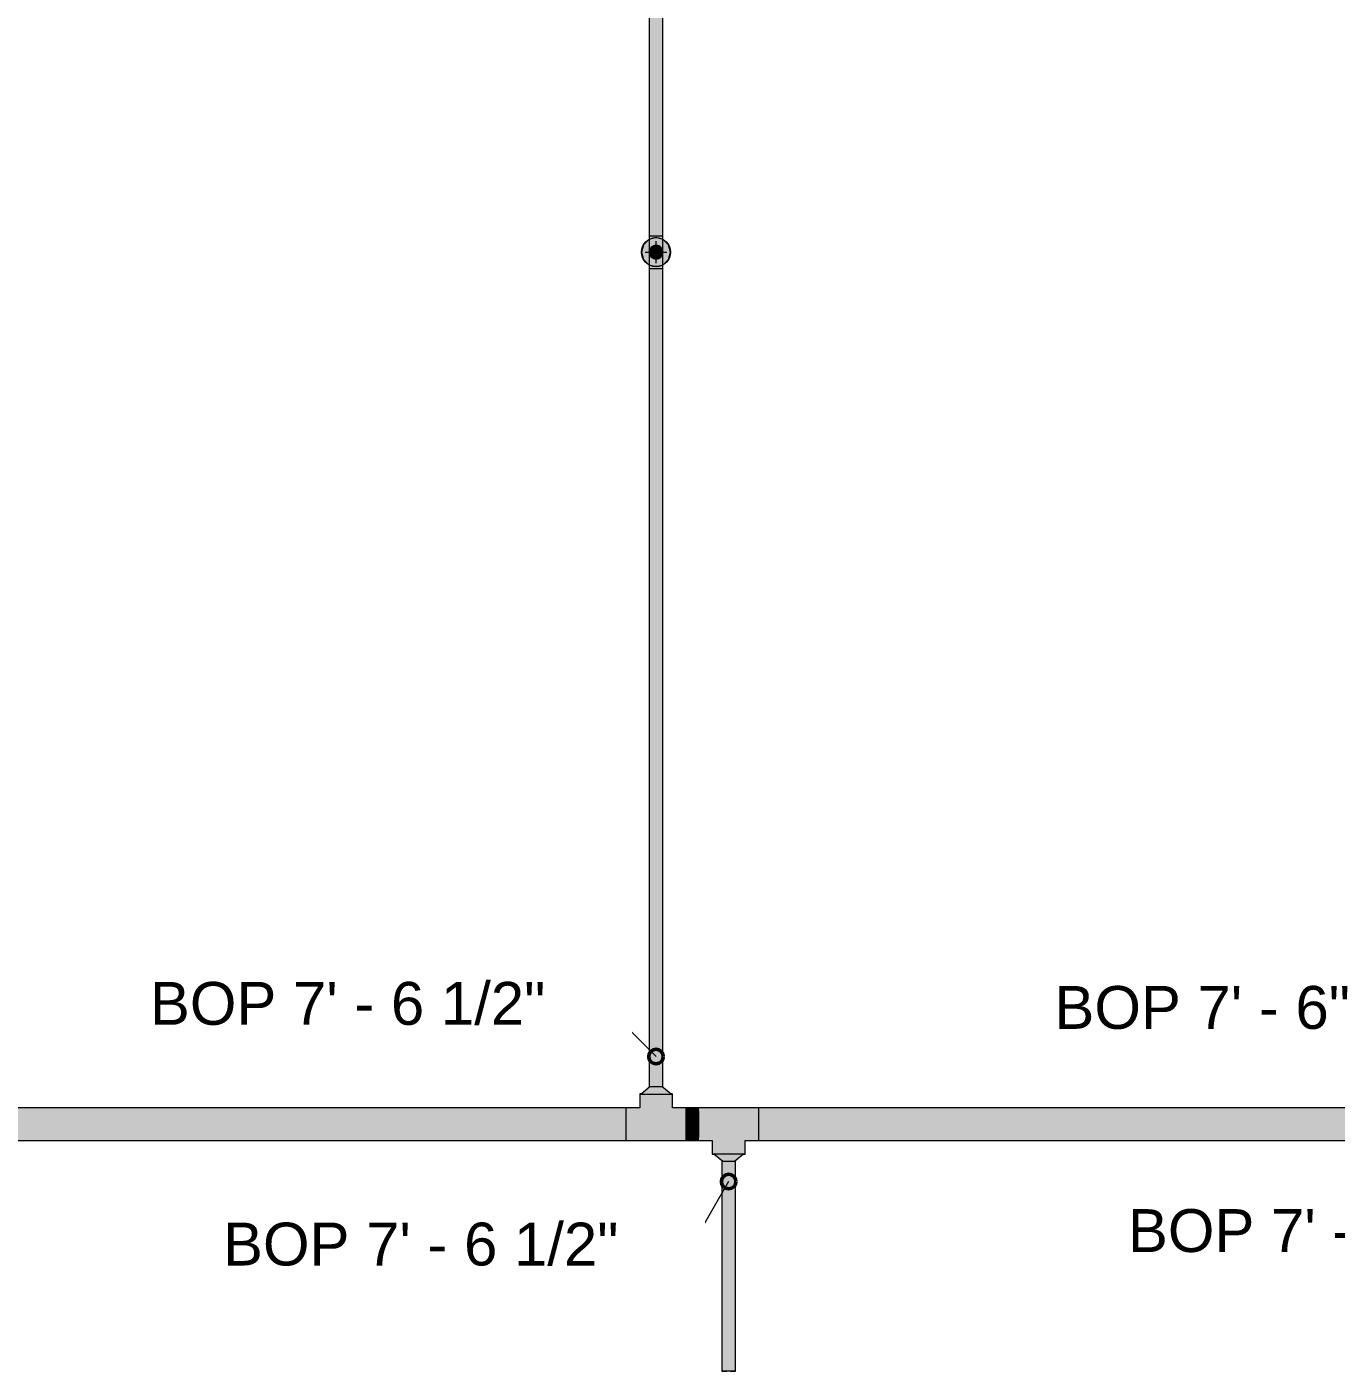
# Model space of a CAD drawing. Header units: inches. Extents: x -3385 to 41, y 7 to 1342.
# Drawn here: x -1714.6 to -1534.4, y 625.7 to 810.7 of the extents above; entities that cross this region are included whole.
import ezdxf

# ---------------------------------------------------------------- set-up
doc = ezdxf.new("R2010")
doc.units = ezdxf.units.IN
doc.header["$MEASUREMENT"] = 0
for name, color, linetype, lineweight in [('A-ANNO-NOTE', 131, 'Continuous', 9), ('G-ANNO-DIMS', 111, 'Continuous', 9), ('P-PIPE', 3, 'Continuous', 9), ('P-PIPE-CNTR', 3, 'Continuous', 9)]:
    doc.layers.add(name, color=color, linetype=linetype, lineweight=lineweight)
doc.styles.add('Arial', font='arial.ttf', dxfattribs={"height": 5.901198})

msp = doc.modelspace()

# ---------------------------------------------------------------- hatches: boundary and pattern name
at = {"layer": 'A-ANNO-NOTE'}
h = msp.add_hatch(color=256, dxfattribs=at)
edge = h.paths.add_edge_path(flags=0)
edge.add_arc((-1628, 779.743), 2, 0, 360)
msp.add_hatch(color=256, dxfattribs=at).paths.add_polyline_path([(-1628, 777.743), (-1627, 778.011), (-1626.268, 778.743), (-1626, 779.743), (-1626.268, 780.743), (-1627, 781.475), (-1628, 781.743), (-1629, 781.475), (-1629.732, 780.743), (-1630, 779.743), (-1629.732, 778.743), (-1629, 778.011)], flags=0)
at = {"layer": 'P-PIPE'}
for points in [[(-1628, 781.982), (-1628, 921.494), (-1628.95, 921.497), (-1628.95, 781.986), (-1628.473, 781.983), (-1628.245, 781.982)], [(-1628, 781.982), (-1627.05, 781.986), (-1627.05, 921.498), (-1627.525, 921.495), (-1628, 921.494), (-1628, 782.651)], [(-1628, 778.793), (-1627.754, 778.825), (-1627.525, 778.92), (-1627.328, 779.071), (-1627.177, 779.268), (-1627.082, 779.497), (-1627.05, 779.743), (-1627.082, 779.989), (-1627.177, 780.218), (-1627.328, 780.415), (-1627.525, 780.566), (-1627.754, 780.66), (-1628, 780.693), (-1628.246, 780.66), (-1628.475, 780.566), (-1628.672, 780.415), (-1628.823, 780.218), (-1628.918, 779.989), (-1628.95, 779.743), (-1628.918, 779.497), (-1628.823, 779.268), (-1628.672, 779.071), (-1628.475, 778.92), (-1628.246, 778.825)], [(-1628, 664.904), (-1628, 777.494), (-1628.95, 777.497), (-1628.95, 664.908), (-1628.475, 664.904), (-1628.245, 664.904)], [(-1628, 664.904), (-1627.05, 664.908), (-1627.05, 777.498), (-1627.525, 777.495), (-1628, 777.494), (-1628, 672.687)], [(-1628.453, 663.868), (-1625.937, 663.877), (-1627.187, 664.906), (-1628.822, 664.899), (-1630.062, 663.877), (-1628.867, 663.869), (-1628.475, 663.869)], [(-1627.993, 659.734), (-1625.75, 661.993), (-1625.75, 663.877), (-1626.404, 663.87), (-1629.945, 663.872), (-1630.25, 663.877), (-1630.25, 661.993), (-1628.576, 660.316), (-1628.296, 660.037)], [(-1613.866, 657.493), (-1613.861, 658.392), (-1613.866, 661.993), (-1622.133, 661.993), (-1622.129, 661.341), (-1622.133, 657.493), (-1620.25, 657.493), (-1618.576, 659.17), (-1617.993, 659.752), (-1615.75, 657.493), (-1615.533, 657.493)], [(-1729.709, 657.493), (-1632.133, 657.493), (-1632.129, 658.152), (-1632.127, 659.743), (-1729.859, 659.743), (-1729.864, 657.493)], [(-1623.863, 657.493), (-1622.133, 657.494), (-1622.128, 658.392), (-1622.127, 659.743), (-1623.859, 659.743), (-1623.864, 657.493)], [(-1615.75, 655.609), (-1615.75, 657.493), (-1616.077, 657.828), (-1617.993, 659.752), (-1620.25, 657.493), (-1620.25, 655.609), (-1619.586, 655.616), (-1616.048, 655.614), (-1615.789, 655.61)], [(-1613.709, 657.493), (-1520.133, 657.493), (-1520.129, 658.152), (-1520.127, 659.743), (-1613.859, 659.743), (-1613.864, 657.493)], [(-1620.058, 655.606), (-1620.062, 655.609), (-1618.867, 655.617), (-1615.937, 655.609), (-1615.937, 655.606), (-1616.211, 655.614), (-1618.572, 655.618), (-1620.062, 655.606)], [(-1617.185, 654.58), (-1615.937, 655.609), (-1617.122, 655.617), (-1620.062, 655.609), (-1618.812, 654.58), (-1617.186, 654.58)], [(-1618.95, 625.743), (-1618.475, 625.747), (-1618, 625.747), (-1618, 654.582), (-1618.95, 654.578), (-1618.95, 645.196)], [(-1617.05, 625.743), (-1617.05, 654.578), (-1617.525, 654.581), (-1618, 654.582), (-1618, 625.747), (-1617.082, 625.744)]]:
    msp.add_hatch(color=256, dxfattribs=at).paths.add_polyline_path(points, flags=0)
h = msp.add_hatch(color=256, dxfattribs=at)
h.paths.add_polyline_path([(-1628.95, 779.742), (-1628.918, 779.989), (-1628.787, 780.275), (-1628.654, 780.432), (-1628.442, 780.579), (-1628.246, 780.661), (-1628, 780.693), (-1628, 781.982), (-1628.95, 781.986), (-1628.95, 779.743)], flags=0)
h.paths.add_polyline_path([(-1628, 777.494), (-1628.01, 778.793), (-1628.253, 778.826), (-1628.478, 778.921), (-1628.674, 779.073), (-1628.84, 779.309), (-1628.879, 779.38), (-1628.933, 779.559), (-1628.95, 779.741), (-1628.95, 777.498), (-1628.475, 777.495), (-1628.246, 777.494)], flags=0)
h = msp.add_hatch(color=256, dxfattribs=at)
h.paths.add_polyline_path([(-1627.049, 779.742), (-1627.049, 781.986), (-1627.525, 781.983), (-1628, 781.982), (-1627.998, 780.693), (-1627.746, 780.658), (-1627.523, 780.565), (-1627.327, 780.414), (-1627.159, 780.176), (-1627.12, 780.104), (-1627.066, 779.925), (-1627.05, 779.755)], flags=0)
h.paths.add_polyline_path([(-1628, 777.494), (-1627.049, 777.498), (-1627.05, 779.73), (-1627.082, 779.493), (-1627.212, 779.209), (-1627.346, 779.052), (-1627.539, 778.913), (-1627.753, 778.824), (-1628, 778.791), (-1628, 778.682)], flags=0)
h = msp.add_hatch(color=256, dxfattribs=at)
h.paths.add_polyline_path([(-1628, 778.791), (-1627.748, 778.826), (-1627.521, 778.921), (-1627.324, 779.075), (-1627.174, 779.272), (-1627.081, 779.5), (-1627.05, 779.751), (-1627.082, 779.991), (-1627.178, 780.22), (-1627.329, 780.416), (-1627.526, 780.566), (-1627.755, 780.661), (-1628.001, 780.693), (-1628.246, 780.66), (-1628.475, 780.565), (-1628.672, 780.414), (-1628.823, 780.217), (-1628.918, 779.988), (-1628.95, 779.739), (-1628.917, 779.495), (-1628.822, 779.265), (-1628.669, 779.068), (-1628.471, 778.917), (-1628.241, 778.823), (-1628, 778.791)], flags=0)
h.paths.add_polyline_path([(-1628, 778.793), (-1628.253, 778.828), (-1628.475, 778.92), (-1628.675, 779.075), (-1628.823, 779.268), (-1628.918, 779.5), (-1628.95, 779.743), (-1628.917, 779.989), (-1628.823, 780.218), (-1628.672, 780.415), (-1628.475, 780.566), (-1628.245, 780.661), (-1628, 780.693), (-1627.751, 780.659), (-1627.525, 780.566), (-1627.324, 780.41), (-1627.177, 780.218), (-1627.082, 779.989), (-1627.051, 779.738), (-1627.087, 779.487), (-1627.177, 779.268), (-1627.328, 779.071), (-1627.527, 778.919), (-1627.757, 778.825)], flags=0)
h = msp.add_hatch(color=256, dxfattribs=at)
h.paths.add_polyline_path([(-1729.861, 661.334), (-1729.86, 661.334), (-1729.859, 661.334)], flags=0)
h.paths.add_polyline_path([(-1729.86, 660.868), (-1729.859, 660.868), (-1720.382, 660.815)], flags=0)
h.paths.add_polyline_path([(-1729.859, 659.743), (-1632.127, 659.743), (-1632.135, 661.993), (-1729.866, 661.993), (-1729.861, 661.334), (-1729.859, 660.325)], flags=0)
h = msp.add_hatch(color=256, dxfattribs=at)
h.paths.add_polyline_path([(-1623.866, 657.493), (-1623.861, 658.145), (-1623.866, 661.993), (-1625.75, 661.993), (-1626.077, 661.658), (-1627.993, 659.734), (-1630.25, 661.993), (-1632.133, 661.993), (-1632.128, 661.094), (-1632.132, 657.493), (-1624.271, 657.493)], flags=0)
h.paths.add_polyline_path([(-1632.13, 661.8), (-1632.13, 661.8), (-1630.208, 661.89)], flags=0)
h = msp.add_hatch(color=256, dxfattribs=at)
h.paths.add_polyline_path([(-1622.132, 661.916), (-1622.133, 661.993), (-1623.866, 661.993), (-1623.864, 661.916)], flags=0)
h.paths.add_polyline_path([(-1622.128, 660.868), (-1622.132, 661.916), (-1623.864, 661.914), (-1623.86, 660.868)], flags=0)
h.paths.add_polyline_path([(-1623.859, 659.743), (-1622.127, 659.743), (-1622.128, 660.868), (-1623.86, 660.86), (-1623.859, 659.743)], flags=0)
h = msp.add_hatch(color=256, dxfattribs=at)
h.paths.add_polyline_path([(-1613.861, 661.334), (-1613.86, 661.334), (-1613.859, 661.334)], flags=0)
h.paths.add_polyline_path([(-1613.86, 660.868), (-1613.859, 660.868), (-1598.058, 660.777)], flags=0)
h.paths.add_polyline_path([(-1520.127, 659.743), (-1520.135, 661.993), (-1613.866, 661.993), (-1613.861, 661.334), (-1613.859, 659.743), (-1528.159, 659.743)], flags=0)

# ---------------------------------------------------------------- linework, layer by layer
at = {"layer": 'A-ANNO-NOTE'}
for p, q in [((-1629.732, 780.743), (-1630, 779.743)), ((-1629, 781.475), (-1629.732, 780.743)), ((-1628, 781.743), (-1629, 781.475)), ((-1627, 781.475), (-1628, 781.743)), ((-1626.268, 780.743), (-1627, 781.475)), ((-1626, 779.743), (-1626.268, 780.743)), ((-1630, 779.743), (-1629.732, 778.743)), ((-1626.268, 778.743), (-1626, 779.743)), ((-1629.732, 778.743), (-1629, 778.011)), ((-1629, 778.011), (-1628, 777.743)), ((-1628, 777.743), (-1627, 778.011)), ((-1627, 778.011), (-1626.268, 778.743))]:
    msp.add_line(p, q, dxfattribs=at)
msp.add_circle((-1628, 779.743), 2, dxfattribs=at)
at = {"layer": 'G-ANNO-DIMS'}
for p, q in [((-1635.462, 676.497), (-1642.112, 676.497)), ((-1628, 669.035), (-1635.462, 676.497)), ((-1618, 651.83), (-1622.883, 643.371)), ((-1622.883, 643.371), (-1632.049, 643.371))]:
    msp.add_line(p, q, dxfattribs=at)
at = {"layer": 'G-ANNO-DIMS', "lineweight": 50}
for centre in [(-1628, 669.035), (-1618, 651.83)]:
    msp.add_circle(centre, 1, dxfattribs=at)
at = {"layer": 'P-PIPE'}
for p, q in [((-1628.95, 921.498), (-1628.95, 781.986)), ((-1627.05, 781.986), (-1627.05, 921.498)), ((-1628.95, 781.986), (-1628.95, 777.498)), ((-1627.049, 777.498), (-1627.049, 781.986)), ((-1628.95, 777.498), (-1628.95, 664.908)), ((-1627.05, 664.908), (-1627.05, 777.498)), ((-1628.812, 664.908), (-1630.062, 663.877)), ((-1625.937, 663.877), (-1627.187, 664.908)), ((-1630.25, 663.877), (-1630.25, 661.993)), ((-1625.75, 661.993), (-1625.75, 663.877)), ((-1632.133, 661.993), (-1729.866, 661.993)), ((-1630.25, 661.993), (-1632.133, 661.993)), ((-1623.866, 661.993), (-1625.75, 661.993)), ((-1622.133, 661.993), (-1623.866, 661.993)), ((-1613.866, 661.993), (-1622.133, 661.993)), ((-1520.133, 661.993), (-1613.866, 661.993)), ((-1729.866, 657.493), (-1632.133, 657.493)), ((-1632.133, 657.493), (-1623.866, 657.493)), ((-1623.866, 657.493), (-1622.133, 657.493)), ((-1622.133, 657.493), (-1620.25, 657.493)), ((-1620.25, 657.493), (-1620.25, 655.609)), ((-1615.75, 657.493), (-1613.866, 657.493)), ((-1615.75, 655.609), (-1615.75, 657.493)), ((-1613.866, 657.493), (-1520.133, 657.493)), ((-1618.812, 654.578), (-1620.062, 655.609)), ((-1615.937, 655.609), (-1617.187, 654.578)), ((-1618.95, 654.578), (-1618.95, 625.743)), ((-1617.05, 625.743), (-1617.05, 654.578))]:
    msp.add_line(p, q, dxfattribs=at)
for centre, radius, start, end in [((-1628, 779.743), 0.95, 0, 180), ((-1628, 779.743), 0.95, 180, 0), ((-1628, 779.268), 0.475, 90, 270), ((-1628, 780.218), 0.475, 270, 90)]:
    msp.add_arc(centre, radius, start, end, dxfattribs=at)
for centre, major_axis, ratio, start_param, end_param in [((-1628, 781.986), (0.951, 0), 0.0041666, 3.1415927, 3.403392), ((-1628, 781.986), (0.951, 0), 0.0041666, 3.4054884, 3.6651914), ((-1628, 781.986), (0.951, 0), 0.0041666, 3.6663729, 3.9269908), ((-1628, 781.986), (0.95, 0), 0.0041666, 3.6651914, 3.9260253), ((-1628, 781.986), (0.951, 0), 0.0041666, 3.9277311, 4.1887902), ((-1628, 781.986), (0.95, 0), 0.0041666, 3.9269908, 4.1882663), ((-1628, 781.986), (0.951, 0), 0.0041666, 4.1892397, 4.4505896), ((-1628, 781.986), (0.95, 0), 0.0041666, 4.1887902, 4.4503567), ((-1628, 781.986), (0.951, 0), 0.0041666, 4.4508064, 4.712389), ((-1628, 781.986), (0.95, 0), 0.0041666, 4.4505896, 4.712389), ((-1628, 781.986), (0.951, 0), 0.0041666, 4.712389, 4.9739716), ((-1628, 781.986), (0.95, 0), 0.0041666, 4.712389, 4.9741884), ((-1628, 781.986), (0.951, 0), 0.0041666, 4.9741884, 5.2355383), ((-1628, 781.986), (0.95, 0), 0.0041666, 4.9744212, 5.2359878), ((-1628, 781.986), (0.951, 0), 0.0041666, 5.2359878, 5.4970469), ((-1628, 781.986), (0.95, 0), 0.0041666, 5.2365116, 5.4977871), ((-1628, 781.986), (0.951, 0), 0.0041666, 5.4977871, 5.758405), ((-1628, 781.986), (0.95, 0), 0.0041666, 5.4987526, 5.7595865), ((-1628, 781.986), (0.951, 0), 0.0041666, 5.7595865, 6.0192896), ((-1628, 781.986), (0.951, 0), 0.0041666, 6.0213859, 6.2831853), ((-1628, 777.498), (0.951, 0), 0.0041666, 3.1415927, 4.712389), ((-1628, 777.498), (0.95, 0), 0.0041666, 3.6651914, 3.9260253), ((-1628, 777.498), (0.95, 0), 0.0041666, 3.9269908, 4.1882663), ((-1628, 777.498), (0.95, 0), 0.0041666, 4.1887902, 4.4503567), ((-1628, 777.498), (0.95, 0), 0.0041666, 4.4505896, 4.712389), ((-1628, 777.498), (0.951, 0), 0.0041666, 4.712389, 6.2831853), ((-1628, 777.498), (0.95, 0), 0.0041666, 4.712389, 4.9741884), ((-1628, 777.498), (0.95, 0), 0.0041666, 4.9744212, 5.2359878), ((-1628, 777.498), (0.95, 0), 0.0041666, 5.2365116, 5.4977871), ((-1628, 777.498), (0.95, 0), 0.0041666, 5.4987526, 5.7595865), ((-1628, 664.908), (0.95, 0), 0.0041666, 3.1415927, 4.712389), ((-1628, 664.908), (0.95, 0), 0.0041666, 4.712389, 6.2831853), ((-1628, 663.877), (2.25, 0), 0.0041666, 2.7455782, 3.1415927), ((-1628, 663.877), (-2.25, 0), 0.0041666, 0.0028895, 3.1444821), ((-1628, 663.877), (2.25, 0), 0.0041666, 0.0028895, 0.3959303), ((-1632.133, 659.743), (0, 2.25), 0.0028895, 6.1501904, 6.2790187), ((-1632.133, 659.743), (0, 2.25), 0.0028895, 6.0213859, 6.1502142), ((-1632.133, 659.743), (0, 2.25), 0.0028895, 5.888391, 6.0172193), ((-1632.133, 659.743), (0, 2.25), 0.0028895, 5.7595865, 5.8884148), ((-1632.133, 659.743), (0, 2.25), 0.0028895, 5.6265916, 5.7554199), ((-1632.133, 659.743), (0, 2.25), 0.0028895, 5.4977871, 5.6240112), ((-1632.133, 659.743), (0, 2.25), 0.0028895, 5.2359878, 5.4940551), ((-1632.133, 659.743), (0, 2.25), 0.0028895, 5.2363734, 5.4936205), ((-1632.133, 659.743), (0, 2.25), 0.0028895, 4.9743854, 5.2318211), ((-1632.133, 659.743), (0, 2.25), 0.0028895, 4.9741884, 5.2320662), ((-1623.866, 659.743), (0, 2.25), 0.0028895, 6.1501904, 6.2790187), ((-1623.866, 659.743), (0, 2.25), 0.0028895, 6.0213859, 6.1502142), ((-1623.866, 659.743), (0, 2.25), 0.0028895, 5.888391, 6.0172193), ((-1623.866, 659.743), (0, 2.25), 0.0028895, 5.7595865, 5.8884148), ((-1623.866, 659.743), (0, 2.25), 0.0028895, 5.6265916, 5.7554199), ((-1623.866, 659.743), (0, 2.25), 0.0028895, 5.4977871, 5.6240113), ((-1623.866, 659.743), (0, 2.25), 0.0028895, 5.2359878, 5.4940551), ((-1623.866, 659.743), (0, 2.25), 0.0028895, 5.2363734, 5.4936205), ((-1623.866, 659.743), (0, 2.25), 0.0028895, 4.9743854, 5.2318211), ((-1623.866, 659.743), (0, 2.25), 0.0028895, 4.9741884, 5.2320662), ((-1622.133, 659.743), (0, 2.25), 0.0028895, 6.0255525, 6.2831853), ((-1622.133, 659.743), (0, 2.25), 0.0028895, 6.154357, 6.2831853), ((-1622.133, 659.743), (0, 2.25), 0.0028895, 5.8925576, 6.0213859), ((-1622.133, 659.743), (0, 2.25), 0.0028895, 5.7637532, 5.8925814), ((-1622.133, 659.743), (0, 2.25), 0.0028895, 5.6307582, 5.7595865), ((-1622.133, 659.743), (0, 2.25), 0.0028895, 5.5019538, 5.6307821), ((-1622.133, 659.743), (0, 2.25), 0.0028895, 5.2401544, 5.4982253), ((-1622.133, 659.743), (0, 2.25), 0.0028895, 5.2405436, 5.4977871), ((-1622.133, 659.743), (0, 2.25), 0.0028895, 4.978355, 5.2362354), ((-1622.133, 659.743), (0, 2.25), 0.0028895, 4.9785546, 5.2359878), ((-1613.866, 659.743), (0, 2.25), 0.0028895, 6.0255525, 6.2831853), ((-1613.866, 659.743), (0, 2.25), 0.0028895, 6.154357, 6.2831853), ((-1613.866, 659.743), (0, 2.25), 0.0028895, 5.8925576, 6.0213859), ((-1613.866, 659.743), (0, 2.25), 0.0028895, 5.7637532, 5.8925814), ((-1613.866, 659.743), (0, 2.25), 0.0028895, 5.6307582, 5.7595865), ((-1613.866, 659.743), (0, 2.25), 0.0028895, 5.5019538, 5.6307821), ((-1613.866, 659.743), (0, 2.25), 0.0028895, 5.2401544, 5.4982253), ((-1613.866, 659.743), (0, 2.25), 0.0028895, 5.2405436, 5.4977871), ((-1613.866, 659.743), (0, 2.25), 0.0028895, 4.978355, 5.2362354), ((-1613.866, 659.743), (0, 2.25), 0.0028895, 4.9785546, 5.2359878), ((-1632.133, 659.743), (0, 2.25), 0.0028895, 4.1885425, 4.446423), ((-1632.133, 659.743), (0, 2.25), 0.0028895, 4.1887902, 4.4462233), ((-1632.133, 659.743), (0, 2.25), 0.0028895, 4.712389, 4.9701151), ((-1632.133, 659.743), (0, 2.25), 0.0028895, 4.7124347, 4.9700217), ((-1632.133, 659.743), (0, 2.25), 0.0028895, 4.4504939, 4.7082224), ((-1632.133, 659.743), (0, 2.25), 0.0028895, 4.4505896, 4.7081744), ((-1623.866, 659.743), (0, 2.25), 0.0028895, 4.1885425, 4.446423), ((-1623.866, 659.743), (0, 2.25), 0.0028895, 4.1887902, 4.4462233), ((-1623.866, 659.743), (0, 2.25), 0.0028895, 4.712389, 4.9701151), ((-1623.866, 659.743), (0, 2.25), 0.0028895, 4.7124347, 4.9700217), ((-1623.866, 659.743), (0, 2.25), 0.0028895, 4.4504939, 4.7082224), ((-1623.866, 659.743), (0, 2.25), 0.0028895, 4.4505896, 4.7081744), ((-1622.133, 659.743), (0, 2.25), 0.0028895, 3.9307229, 4.1887902), ((-1622.133, 659.743), (0, 2.25), 0.0028895, 3.9311574, 4.1884046), ((-1622.133, 659.743), (0, 2.25), 0.0028895, 4.1927118, 4.4505896), ((-1622.133, 659.743), (0, 2.25), 0.0028895, 4.1929568, 4.4503926), ((-1622.133, 659.743), (0, 2.25), 0.0028895, 4.7165556, 4.974284), ((-1622.133, 659.743), (0, 2.25), 0.0028895, 4.7166036, 4.9741884), ((-1622.133, 659.743), (0, 2.25), 0.0028895, 4.4547562, 4.7123433), ((-1622.133, 659.743), (0, 2.25), 0.0028895, 4.4546628, 4.712389), ((-1613.866, 659.743), (0, 2.25), 0.0028895, 3.9307229, 4.1887902), ((-1613.866, 659.743), (0, 2.25), 0.0028895, 3.9311574, 4.1884046), ((-1613.866, 659.743), (0, 2.25), 0.0028895, 4.1927118, 4.4505896), ((-1613.866, 659.743), (0, 2.25), 0.0028895, 4.1929568, 4.4503926), ((-1613.866, 659.743), (0, 2.25), 0.0028895, 4.7165556, 4.974284), ((-1613.866, 659.743), (0, 2.25), 0.0028895, 4.7166036, 4.9741884), ((-1613.866, 659.743), (0, 2.25), 0.0028895, 4.4547562, 4.7123433), ((-1613.866, 659.743), (0, 2.25), 0.0028895, 4.4546628, 4.712389), ((-1632.133, 659.743), (0, 2.25), 0.0028895, 3.1415927, 3.3992254), ((-1632.133, 659.743), (0, 2.25), 0.0028895, 3.1415927, 3.2704209), ((-1632.133, 659.743), (0, 2.25), 0.0028895, 3.403392, 3.5322203), ((-1632.133, 659.743), (0, 2.25), 0.0028895, 3.5321965, 3.6610248), ((-1632.133, 659.743), (0, 2.25), 0.0028895, 3.6651914, 3.7940197), ((-1632.133, 659.743), (0, 2.25), 0.0028895, 3.9265527, 4.1846236), ((-1632.133, 659.743), (0, 2.25), 0.0028895, 3.9269908, 4.1842344), ((-1632.133, 659.743), (0, 2.25), 0.0028895, 3.7939959, 3.9228242), ((-1623.866, 659.743), (0, 2.25), 0.0028895, 3.1415927, 3.3992254), ((-1623.866, 659.743), (0, 2.25), 0.0028895, 3.1415927, 3.2704209), ((-1623.866, 659.743), (0, 2.25), 0.0028895, 3.403392, 3.5322203), ((-1623.866, 659.743), (0, 2.25), 0.0028895, 3.5321965, 3.6610248), ((-1623.866, 659.743), (0, 2.25), 0.0028895, 3.7939959, 3.9228242), ((-1623.866, 659.743), (0, 2.25), 0.0028895, 3.6651914, 3.7940197), ((-1623.866, 659.743), (0, 2.25), 0.0028895, 3.9265527, 4.1846236), ((-1623.866, 659.743), (0, 2.25), 0.0028895, 3.9269908, 4.1842344), ((-1622.133, 659.743), (0, 2.25), 0.0028895, 3.2745638, 3.403392), ((-1622.133, 659.743), (0, 2.25), 0.0028895, 3.1457593, 3.2745876), ((-1622.133, 659.743), (0, 2.25), 0.0028895, 3.4075587, 3.536387), ((-1622.133, 659.743), (0, 2.25), 0.0028895, 3.5363631, 3.6651914), ((-1622.133, 659.743), (0, 2.25), 0.0028895, 3.6693581, 3.7981863), ((-1622.133, 659.743), (0, 2.25), 0.0028895, 3.8007667, 3.9269908), ((-1613.866, 659.743), (0, 2.25), 0.0028895, 3.1457593, 3.2745876), ((-1613.866, 659.743), (0, 2.25), 0.0028895, 3.2745638, 3.403392), ((-1613.866, 659.743), (0, 2.25), 0.0028895, 3.4075587, 3.536387), ((-1613.866, 659.743), (0, 2.25), 0.0028895, 3.5363631, 3.6651914), ((-1613.866, 659.743), (0, 2.25), 0.0028895, 3.8007667, 3.9269908), ((-1613.866, 659.743), (0, 2.25), 0.0028895, 3.6693581, 3.7981863), ((-1618, 655.609), (-2.25, 0), 0.0041666, 3.1387032, 6.2802958), ((-1618, 655.609), (2.25, 0), 0.0041666, 3.1415927, 3.5376048), ((-1618, 655.609), (2.25, 0), 0.0041666, 5.8872573, 6.2802958), ((-1618, 654.578), (0.95, 0), 0.0041666, 1.5707963, 3.1415927), ((-1618, 654.578), (0.95, 0), 0.0041666, 0, 1.5707963), ((-1618, 625.743), (0.95, 0), 0.0041666, 1.5707963, 3.1415927), ((-1618, 625.743), (0.95, 0), 0.0041666, 3.1415927, 4.4505896), ((-1618, 625.743), (0.95, 0), 0.0041666, 0, 1.5707963), ((-1618, 625.743), (0.95, 0), 0.0041666, 4.9741884, 6.2831853)]:
    msp.add_ellipse(centre, major_axis=major_axis, ratio=ratio, start_param=start_param, end_param=end_param, dxfattribs=at)
at = {"layer": 'P-PIPE-CNTR'}
for p, q in [((-1628, 778.243), (-1628, 781.243)), ((-1629.5, 779.743), (-1626.5, 779.743))]:
    msp.add_line(p, q, dxfattribs=at)

# ---------------------------------------------------------------- texts
at = {"layer": 'G-ANNO-DIMS', "char_height": 5.9012, "width": 48.456, "attachment_point": 1, "line_spacing_factor": 0.938532, "style": 'Arial', "bg_fill": 3, "box_fill_scale": 1.25, "bg_fill_color": 0, "bg_fill_transparency": 0}
for insert in [(-1573.151, 678.743), (-1563.03, 648.033)]:
    msp.add_mtext('BOP 7\' - 6"', dxfattribs=dict(at, insert=insert))

# ---------------------------------------------------------------- next in the draw order: texts
at = {"layer": 'G-ANNO-DIMS', "char_height": 5.9012, "width": 64.872, "attachment_point": 1, "line_spacing_factor": 0.938532, "style": 'Arial', "bg_fill": 3, "box_fill_scale": 1.25, "bg_fill_color": 0, "bg_fill_transparency": 0}
for insert in [(-1697.672, 679.301), (-1687.609, 646.176)]:
    msp.add_mtext('BOP 7\' - 6 1/2"', dxfattribs=dict(at, insert=insert))

doc.saveas('drawing.dxf')
